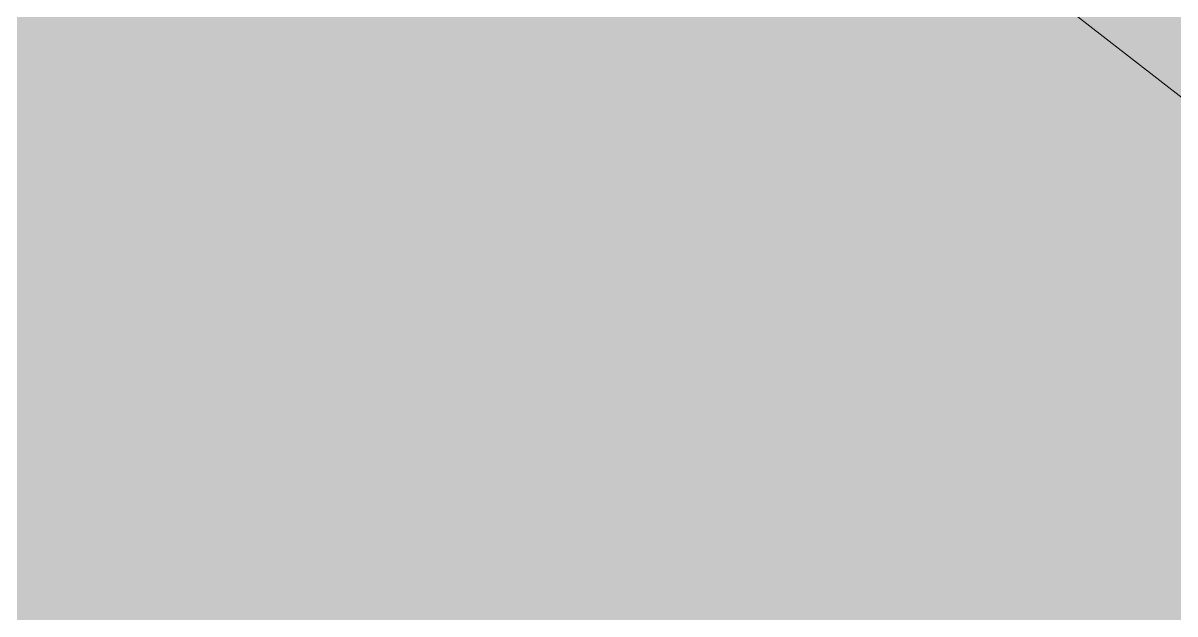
# Model space of a CAD drawing. Header units: metres. Extents: x -3 to 687, y -1 to 1371.
# Drawn here: x 326.56 to 345.3, y 78.6 to 88.22 of the extents above; entities that cross this region are included whole.
import ezdxf

# ---------------------------------------------------------------- set-up
doc = ezdxf.new("R2010")
doc.units = ezdxf.units.M
doc.header["$MEASUREMENT"] = 0
for name, color, linetype, lineweight, true_color in [('TPX_BUILDINGS', 7, 'CONTINUOUS', 0, 0x000000), ('TPX_BUILDINGS_HATCH', 7, 'CONTINUOUS', 0, 0xf0f0f0), ('TPX_BUILDINGS_SHADOWS_HATCH', 7, 'CONTINUOUS', 0, 0x000000), ('TPX_BUILDINGS_SHADOWS_OUTLINES', 7, 'CONTINUOUS', 0, 0x000000)]:
    doc.layers.add(name, color=color, linetype=linetype, lineweight=lineweight, true_color=true_color)

msp = doc.modelspace()

# ---------------------------------------------------------------- hatches: boundary and pattern name
at = {"layer": 'TPX_BUILDINGS_HATCH'}
msp.add_hatch(color=256, dxfattribs=at).paths.add_polyline_path([(309.291, 110.153), (292.733, 62.839), (346.152, 43.782), (357.839, 77.354), (327.745, 100.742), (309.291, 110.153)])
at = {"layer": 'TPX_BUILDINGS_SHADOWS_HATCH'}
msp.add_hatch(color=256, dxfattribs=at).paths.add_polyline_path([(313.534, 114.396), (309.291, 110.153), (327.745, 100.742), (357.839, 77.354), (346.152, 43.782), (350.395, 48.024), (362.082, 81.596), (331.987, 104.985), (313.534, 114.396)])

# ---------------------------------------------------------------- linework, layer by layer
at = {"layer": 'TPX_BUILDINGS', "elevation": 0.042}
msp.add_lwpolyline([(309.291, 110.153), (292.733, 62.839), (346.152, 43.782), (357.839, 77.354), (327.745, 100.742)], close=True, dxfattribs=at)
at = {"layer": 'TPX_BUILDINGS_SHADOWS_OUTLINES', "elevation": 0.039}
msp.add_lwpolyline([(313.534, 114.396), (309.291, 110.153), (327.745, 100.742), (357.839, 77.354), (346.152, 43.782), (350.395, 48.024), (362.082, 81.596), (331.987, 104.985)], close=True, dxfattribs=at)

doc.saveas('drawing.dxf')
